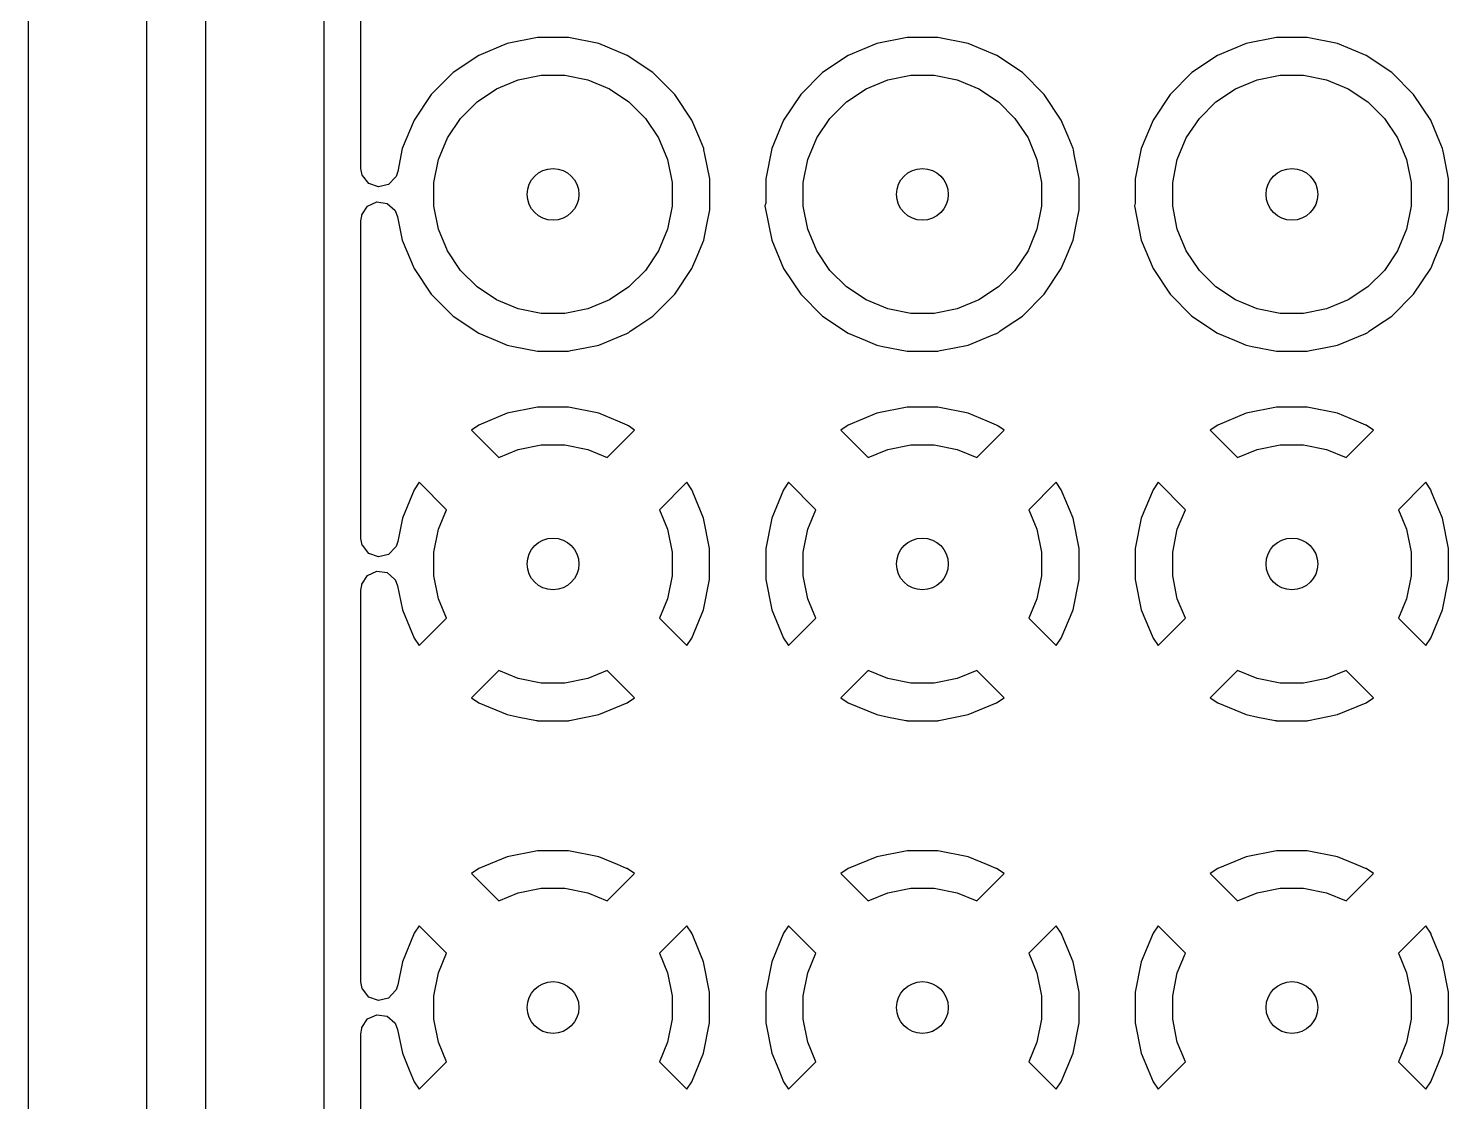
# Model space of a CAD drawing. Header units: inches. Extents: x 0.01 to 5.35, y 0.01 to 3.37.
# Drawn here: x 0.4128 to 0.7912, y 2.0559 to 2.3417 of the extents above; entities that cross this region are included whole.
import ezdxf

# ---------------------------------------------------------------- set-up
doc = ezdxf.new("R2010")
doc.units = ezdxf.units.IN
doc.header["$MEASUREMENT"] = 0
doc.layers.add('BLACK', color=250, linetype='CONTINUOUS')

msp = doc.modelspace()

# ---------------------------------------------------------------- linework, layer by layer
at = {"layer": 'BLACK', "linetype": 'CONTINUOUS'}
for p, q in [((0.41283, 1.75102), (0.41283, 2.61283)), ((0.44433, 2.61283), (0.44433, 1.75755)), ((0.46008, 1.77653), (0.46008, 2.52686)), ((0.49157, 2.52686), (0.49157, 1.78306)), ((0.50144, 2.30439), (0.50144, 2.40851)), ((0.54849, 2.33923), (0.54042, 2.33763)), ((0.55671, 2.33923), (0.54849, 2.33923)), ((0.54849, 2.33923), (0.54849, 2.33923)), ((0.54849, 2.33923), (0.54849, 2.33923)), ((0.56478, 2.33763), (0.55671, 2.33923)), ((0.55671, 2.33923), (0.55671, 2.33923)), ((0.55671, 2.33923), (0.55671, 2.33923)), ((0.64691, 2.33923), (0.63885, 2.33763)), ((0.65514, 2.33923), (0.64691, 2.33923)), ((0.64691, 2.33923), (0.64691, 2.33923)), ((0.64691, 2.33923), (0.64691, 2.33923)), ((0.6632, 2.33763), (0.65514, 2.33923)), ((0.65514, 2.33923), (0.65514, 2.33923)), ((0.65514, 2.33923), (0.65514, 2.33923)), ((0.74534, 2.33923), (0.73727, 2.33763)), ((0.75356, 2.33923), (0.74534, 2.33923)), ((0.74534, 2.33923), (0.74534, 2.33923)), ((0.74534, 2.33923), (0.74534, 2.33923)), ((0.76163, 2.33763), (0.75356, 2.33923)), ((0.75356, 2.33923), (0.75356, 2.33923)), ((0.75356, 2.33923), (0.75356, 2.33923)), ((0.54042, 2.33763), (0.53282, 2.33448)), ((0.54042, 2.33763), (0.54042, 2.33763)), ((0.57237, 2.33448), (0.56478, 2.33763)), ((0.56478, 2.33763), (0.56478, 2.33763)), ((0.56478, 2.33763), (0.56478, 2.33763)), ((0.56478, 2.33763), (0.56478, 2.33763)), ((0.56478, 2.33763), (0.56478, 2.33763)), ((0.63884, 2.33763), (0.63125, 2.33448)), ((0.63885, 2.33763), (0.63884, 2.33763)), ((0.6708, 2.33448), (0.6632, 2.33763)), ((0.6632, 2.33763), (0.6632, 2.33763)), ((0.6632, 2.33763), (0.6632, 2.33763)), ((0.6632, 2.33763), (0.6632, 2.33763)), ((0.6632, 2.33763), (0.6632, 2.33763)), ((0.73727, 2.33763), (0.72967, 2.33448)), ((0.73727, 2.33763), (0.73727, 2.33763)), ((0.76922, 2.33448), (0.76163, 2.33763)), ((0.76163, 2.33763), (0.76163, 2.33763)), ((0.76163, 2.33763), (0.76163, 2.33763)), ((0.76163, 2.33763), (0.76163, 2.33763)), ((0.76163, 2.33763), (0.76163, 2.33763)), ((0.53282, 2.33448), (0.52598, 2.32991)), ((0.53282, 2.33448), (0.53282, 2.33448)), ((0.53282, 2.33448), (0.53282, 2.33448)), ((0.57238, 2.33448), (0.57237, 2.33448)), ((0.57921, 2.32991), (0.57238, 2.33448)), ((0.57238, 2.33448), (0.57238, 2.33448)), ((0.57238, 2.33448), (0.57238, 2.33448)), ((0.57238, 2.33448), (0.57238, 2.33448)), ((0.63125, 2.33448), (0.62441, 2.32991)), ((0.63125, 2.33448), (0.63125, 2.33448)), ((0.63125, 2.33448), (0.63125, 2.33448)), ((0.67764, 2.32991), (0.6708, 2.33448)), ((0.6708, 2.33448), (0.6708, 2.33448)), ((0.6708, 2.33448), (0.6708, 2.33448)), ((0.6708, 2.33448), (0.6708, 2.33448)), ((0.6708, 2.33448), (0.6708, 2.33448)), ((0.72967, 2.33448), (0.72283, 2.32991)), ((0.72967, 2.33448), (0.72967, 2.33448)), ((0.72967, 2.33448), (0.72967, 2.33448)), ((0.76923, 2.33448), (0.76922, 2.33448)), ((0.77606, 2.32991), (0.76923, 2.33448)), ((0.76923, 2.33448), (0.76923, 2.33448)), ((0.76923, 2.33448), (0.76923, 2.33448)), ((0.76923, 2.33448), (0.76923, 2.33448)), ((0.52598, 2.32991), (0.52017, 2.3241)), ((0.52598, 2.32991), (0.52598, 2.32991)), ((0.52598, 2.32991), (0.52598, 2.32991)), ((0.53757, 2.3256), (0.54334, 2.328)), ((0.54334, 2.328), (0.54947, 2.32922)), ((0.54947, 2.32922), (0.55572, 2.32922)), ((0.55572, 2.32922), (0.56186, 2.328)), ((0.56186, 2.328), (0.56763, 2.3256)), ((0.58503, 2.3241), (0.57921, 2.32991)), ((0.57921, 2.32991), (0.57921, 2.32991)), ((0.57921, 2.32991), (0.57921, 2.32991)), ((0.62441, 2.32991), (0.61859, 2.3241)), ((0.62441, 2.32991), (0.62441, 2.32991)), ((0.62441, 2.32991), (0.62441, 2.32991)), ((0.63599, 2.3256), (0.64177, 2.328)), ((0.64177, 2.328), (0.6479, 2.32922)), ((0.6479, 2.32922), (0.65415, 2.32922)), ((0.65415, 2.32922), (0.66028, 2.328)), ((0.66028, 2.328), (0.66606, 2.3256)), ((0.68345, 2.3241), (0.67764, 2.32991)), ((0.67764, 2.32991), (0.67764, 2.32991)), ((0.67764, 2.32991), (0.67764, 2.32991)), ((0.72283, 2.32991), (0.71702, 2.3241)), ((0.72283, 2.32991), (0.72283, 2.32991)), ((0.72283, 2.32991), (0.72283, 2.32991)), ((0.73442, 2.3256), (0.74019, 2.328)), ((0.74019, 2.328), (0.74632, 2.32922)), ((0.74632, 2.32922), (0.75257, 2.32922)), ((0.75257, 2.32922), (0.75871, 2.328)), ((0.75871, 2.328), (0.76448, 2.3256)), ((0.78188, 2.3241), (0.77606, 2.32991)), ((0.77606, 2.32991), (0.77606, 2.32991)), ((0.77606, 2.32991), (0.77606, 2.32991)), ((0.52017, 2.3241), (0.5156, 2.31726)), ((0.52017, 2.3241), (0.52017, 2.3241)), ((0.52017, 2.3241), (0.52017, 2.3241)), ((0.53237, 2.32213), (0.53757, 2.3256)), ((0.56763, 2.3256), (0.57283, 2.32213)), ((0.5896, 2.31726), (0.58503, 2.3241)), ((0.58503, 2.3241), (0.58503, 2.3241)), ((0.58503, 2.3241), (0.58503, 2.3241)), ((0.61859, 2.3241), (0.61402, 2.31726)), ((0.61859, 2.3241), (0.61859, 2.3241)), ((0.61859, 2.3241), (0.61859, 2.3241)), ((0.63079, 2.32213), (0.63599, 2.3256)), ((0.66606, 2.3256), (0.67125, 2.32213)), ((0.68802, 2.31726), (0.68345, 2.3241)), ((0.68345, 2.3241), (0.68345, 2.3241)), ((0.68345, 2.3241), (0.68345, 2.3241)), ((0.71702, 2.3241), (0.71245, 2.31726)), ((0.71702, 2.3241), (0.71702, 2.3241)), ((0.71702, 2.3241), (0.71702, 2.3241)), ((0.72922, 2.32213), (0.73442, 2.3256)), ((0.76448, 2.3256), (0.76968, 2.32213)), ((0.78645, 2.31726), (0.78188, 2.3241)), ((0.78188, 2.3241), (0.78188, 2.3241)), ((0.78188, 2.3241), (0.78188, 2.3241)), ((0.52795, 2.31771), (0.53237, 2.32213)), ((0.57283, 2.32213), (0.57725, 2.31771)), ((0.62637, 2.31771), (0.63079, 2.32213)), ((0.67125, 2.32213), (0.67567, 2.31771)), ((0.7248, 2.31771), (0.72922, 2.32213)), ((0.76968, 2.32213), (0.7741, 2.31771)), ((0.5156, 2.31726), (0.51245, 2.30966)), ((0.5156, 2.31726), (0.5156, 2.31726)), ((0.5156, 2.31726), (0.5156, 2.31726)), ((0.52447, 2.31251), (0.52795, 2.31771)), ((0.57725, 2.31771), (0.58072, 2.31251)), ((0.59142, 2.31286), (0.5896, 2.31726)), ((0.5896, 2.31726), (0.5896, 2.31726)), ((0.61402, 2.31726), (0.61088, 2.30966)), ((0.61402, 2.31726), (0.61402, 2.31726)), ((0.61402, 2.31726), (0.61402, 2.31726)), ((0.6229, 2.31251), (0.62637, 2.31771)), ((0.67567, 2.31771), (0.67915, 2.31251)), ((0.68984, 2.31286), (0.68802, 2.31726)), ((0.68802, 2.31726), (0.68802, 2.31726)), ((0.71245, 2.31726), (0.7093, 2.30966)), ((0.71245, 2.31726), (0.71245, 2.31726)), ((0.71245, 2.31726), (0.71245, 2.31726)), ((0.72132, 2.31251), (0.7248, 2.31771)), ((0.7741, 2.31771), (0.77757, 2.31251)), ((0.78827, 2.31286), (0.78645, 2.31726)), ((0.78645, 2.31726), (0.78645, 2.31726)), ((0.52208, 2.30674), (0.52447, 2.31251)), ((0.58072, 2.31251), (0.58312, 2.30674)), ((0.59275, 2.30966), (0.59142, 2.31286)), ((0.62051, 2.30674), (0.6229, 2.31251)), ((0.67915, 2.31251), (0.68154, 2.30674)), ((0.69117, 2.30966), (0.68984, 2.31286)), ((0.71893, 2.30674), (0.72132, 2.31251)), ((0.77757, 2.31251), (0.77997, 2.30674)), ((0.7896, 2.30966), (0.78827, 2.31286)), ((0.51245, 2.30966), (0.51124, 2.30359)), ((0.51245, 2.30966), (0.51245, 2.30966)), ((0.59282, 2.3093), (0.59275, 2.30966)), ((0.59306, 2.30809), (0.59282, 2.3093)), ((0.59435, 2.30159), (0.59306, 2.30809)), ((0.59306, 2.30809), (0.59306, 2.30809)), ((0.61088, 2.30966), (0.60927, 2.30159)), ((0.61088, 2.30966), (0.61088, 2.30966)), ((0.69124, 2.3093), (0.69117, 2.30966)), ((0.69148, 2.30809), (0.69124, 2.3093)), ((0.69278, 2.30159), (0.69148, 2.30809)), ((0.69148, 2.30809), (0.69148, 2.30809)), ((0.7093, 2.30966), (0.7077, 2.30159)), ((0.7093, 2.30966), (0.7093, 2.30966)), ((0.78967, 2.3093), (0.7896, 2.30966)), ((0.78991, 2.30809), (0.78967, 2.3093)), ((0.7912, 2.30159), (0.78991, 2.30809)), ((0.78991, 2.30809), (0.78991, 2.30809)), ((0.50178, 2.30261), (0.50144, 2.30439)), ((0.52086, 2.30061), (0.52208, 2.30674)), ((0.58312, 2.30674), (0.58433, 2.30061)), ((0.61929, 2.30061), (0.62051, 2.30674)), ((0.68154, 2.30674), (0.68276, 2.30061)), ((0.71771, 2.30061), (0.71893, 2.30674)), ((0.77997, 2.30674), (0.78119, 2.30061)), ((0.5018, 2.30254), (0.50178, 2.30261)), ((0.50349, 2.30037), (0.5018, 2.30254)), ((0.51067, 2.30207), (0.50876, 2.30009)), ((0.51078, 2.30228), (0.51067, 2.30207)), ((0.51124, 2.30359), (0.51078, 2.30228)), ((0.52086, 2.29435), (0.52086, 2.30061)), ((0.58433, 2.30061), (0.58433, 2.29435)), ((0.59435, 2.29441), (0.59435, 2.30159)), ((0.59435, 2.30159), (0.59435, 2.30159)), ((0.60927, 2.30159), (0.60927, 2.29511)), ((0.61929, 2.29435), (0.61929, 2.30061)), ((0.68276, 2.30061), (0.68276, 2.29435)), ((0.69278, 2.29441), (0.69278, 2.30159)), ((0.69278, 2.30159), (0.69278, 2.30159)), ((0.7077, 2.30159), (0.7077, 2.29511)), ((0.71771, 2.29435), (0.71771, 2.30061)), ((0.78119, 2.30061), (0.78119, 2.29435)), ((0.7912, 2.29441), (0.7912, 2.30159)), ((0.7912, 2.30159), (0.7912, 2.30159)), ((0.50608, 2.29946), (0.50349, 2.30037)), ((0.50876, 2.30009), (0.50608, 2.29946)), ((0.5017, 2.29201), (0.50319, 2.29432)), ((0.50319, 2.29432), (0.50569, 2.29547)), ((0.50569, 2.29547), (0.50841, 2.29508)), ((0.50841, 2.29508), (0.51049, 2.29327)), ((0.51049, 2.29327), (0.51049, 2.29327)), ((0.51049, 2.29327), (0.51053, 2.29322)), ((0.51053, 2.29322), (0.51121, 2.29153)), ((0.52208, 2.28822), (0.52086, 2.29435)), ((0.58433, 2.29435), (0.58312, 2.28822)), ((0.59357, 2.28944), (0.59435, 2.29337)), ((0.59435, 2.29337), (0.59435, 2.29441)), ((0.60927, 2.29511), (0.60906, 2.29441)), ((0.60906, 2.29441), (0.61088, 2.2853)), ((0.62051, 2.28822), (0.61929, 2.29435)), ((0.68276, 2.29435), (0.68154, 2.28822)), ((0.692, 2.28944), (0.69278, 2.29337)), ((0.69278, 2.29337), (0.69278, 2.29441)), ((0.7077, 2.29511), (0.70749, 2.29441)), ((0.70749, 2.29441), (0.7093, 2.2853)), ((0.71893, 2.28822), (0.71771, 2.29435)), ((0.78119, 2.29435), (0.77997, 2.28822)), ((0.79042, 2.28944), (0.7912, 2.29337)), ((0.7912, 2.29337), (0.7912, 2.29441)), ((0.50144, 2.2904), (0.50163, 2.29178)), ((0.50144, 2.20587), (0.50144, 2.2904)), ((0.50163, 2.29178), (0.50167, 2.29189)), ((0.50167, 2.29189), (0.5017, 2.29201)), ((0.51121, 2.29153), (0.51245, 2.2853)), ((0.59275, 2.2853), (0.59357, 2.28944)), ((0.69117, 2.2853), (0.692, 2.28944)), ((0.7896, 2.2853), (0.79042, 2.28944)), ((0.52447, 2.28245), (0.52208, 2.28822)), ((0.58312, 2.28822), (0.58072, 2.28245)), ((0.6229, 2.28245), (0.62051, 2.28822)), ((0.68154, 2.28822), (0.67915, 2.28245)), ((0.72132, 2.28245), (0.71893, 2.28822)), ((0.77997, 2.28822), (0.77757, 2.28245)), ((0.51245, 2.2853), (0.51245, 2.2853)), ((0.51245, 2.2853), (0.5156, 2.2777)), ((0.52795, 2.27725), (0.52447, 2.28245)), ((0.58072, 2.28245), (0.57725, 2.27725)), ((0.59071, 2.28039), (0.59275, 2.2853)), ((0.61088, 2.2853), (0.61088, 2.2853)), ((0.61088, 2.2853), (0.61402, 2.2777)), ((0.62637, 2.27725), (0.6229, 2.28245)), ((0.67915, 2.28245), (0.67567, 2.27725)), ((0.68914, 2.28039), (0.69117, 2.2853)), ((0.7093, 2.2853), (0.7093, 2.2853)), ((0.7093, 2.2853), (0.71245, 2.2777)), ((0.7248, 2.27725), (0.72132, 2.28245)), ((0.77757, 2.28245), (0.7741, 2.27725)), ((0.78756, 2.28039), (0.7896, 2.2853)), ((0.5896, 2.2777), (0.58986, 2.27834)), ((0.58986, 2.27834), (0.59071, 2.28039)), ((0.68802, 2.2777), (0.68829, 2.27834)), ((0.68829, 2.27834), (0.68914, 2.28039)), ((0.78645, 2.2777), (0.78671, 2.27834)), ((0.78671, 2.27834), (0.78756, 2.28039)), ((0.5156, 2.2777), (0.5156, 2.2777)), ((0.5156, 2.2777), (0.5156, 2.2777)), ((0.5156, 2.2777), (0.52017, 2.27086)), ((0.53237, 2.27283), (0.52795, 2.27725)), ((0.57725, 2.27725), (0.57283, 2.27283)), ((0.58503, 2.27086), (0.5896, 2.2777)), ((0.61402, 2.2777), (0.61402, 2.2777)), ((0.61402, 2.2777), (0.61402, 2.2777)), ((0.61402, 2.2777), (0.61859, 2.27086)), ((0.63079, 2.27283), (0.62637, 2.27725)), ((0.67567, 2.27725), (0.67125, 2.27283)), ((0.68345, 2.27086), (0.68802, 2.2777)), ((0.71245, 2.2777), (0.71245, 2.2777)), ((0.71245, 2.2777), (0.71245, 2.2777)), ((0.71245, 2.2777), (0.71702, 2.27086)), ((0.72922, 2.27283), (0.7248, 2.27725)), ((0.7741, 2.27725), (0.76968, 2.27283)), ((0.78188, 2.27086), (0.78645, 2.2777)), ((0.52017, 2.27086), (0.52017, 2.27086)), ((0.52017, 2.27086), (0.52017, 2.27086)), ((0.52017, 2.27086), (0.52598, 2.26505)), ((0.53757, 2.26936), (0.53237, 2.27283)), ((0.57283, 2.27283), (0.56763, 2.26936)), ((0.57921, 2.26505), (0.58503, 2.27086)), ((0.61859, 2.27086), (0.61859, 2.27086)), ((0.61859, 2.27086), (0.61859, 2.27086)), ((0.61859, 2.27086), (0.62441, 2.26505)), ((0.63599, 2.26936), (0.63079, 2.27283)), ((0.67125, 2.27283), (0.66606, 2.26936)), ((0.67764, 2.26505), (0.68345, 2.27086)), ((0.71702, 2.27086), (0.71702, 2.27086)), ((0.71702, 2.27086), (0.71702, 2.27086)), ((0.71702, 2.27086), (0.72283, 2.26505)), ((0.73442, 2.26936), (0.72922, 2.27283)), ((0.76968, 2.27283), (0.76448, 2.26936)), ((0.77606, 2.26505), (0.78188, 2.27086)), ((0.54334, 2.26696), (0.53757, 2.26936)), ((0.54947, 2.26574), (0.54334, 2.26696)), ((0.56186, 2.26696), (0.55572, 2.26574)), ((0.56763, 2.26936), (0.56186, 2.26696)), ((0.64177, 2.26696), (0.63599, 2.26936)), ((0.6479, 2.26574), (0.64177, 2.26696)), ((0.66028, 2.26696), (0.65415, 2.26574)), ((0.66606, 2.26936), (0.66028, 2.26696)), ((0.74019, 2.26696), (0.73442, 2.26936)), ((0.74632, 2.26574), (0.74019, 2.26696)), ((0.75871, 2.26696), (0.75257, 2.26574)), ((0.76448, 2.26936), (0.75871, 2.26696)), ((0.52598, 2.26505), (0.52598, 2.26505)), ((0.52598, 2.26505), (0.52598, 2.26505)), ((0.52598, 2.26505), (0.53282, 2.26048)), ((0.55572, 2.26574), (0.54947, 2.26574)), ((0.57516, 2.26234), (0.57921, 2.26505)), ((0.62441, 2.26505), (0.62441, 2.26505)), ((0.62441, 2.26505), (0.62441, 2.26505)), ((0.62441, 2.26505), (0.63125, 2.26048)), ((0.65415, 2.26574), (0.6479, 2.26574)), ((0.67359, 2.26234), (0.67764, 2.26505)), ((0.72283, 2.26505), (0.72283, 2.26505)), ((0.72283, 2.26505), (0.72283, 2.26505)), ((0.72283, 2.26505), (0.72967, 2.26048)), ((0.75257, 2.26574), (0.74632, 2.26574)), ((0.77201, 2.26234), (0.77606, 2.26505)), ((0.53282, 2.26048), (0.53282, 2.26048)), ((0.53282, 2.26048), (0.53731, 2.25862)), ((0.56478, 2.25733), (0.57184, 2.26026)), ((0.57184, 2.26026), (0.57212, 2.26037)), ((0.57212, 2.26037), (0.57223, 2.26041)), ((0.57223, 2.26041), (0.57228, 2.26044)), ((0.57228, 2.26044), (0.57247, 2.26052)), ((0.57247, 2.26052), (0.57283, 2.26067)), ((0.57283, 2.26067), (0.57318, 2.26102)), ((0.57318, 2.26102), (0.57516, 2.26234)), ((0.63125, 2.26048), (0.63125, 2.26048)), ((0.63125, 2.26048), (0.63573, 2.25862)), ((0.6632, 2.25733), (0.67026, 2.26026)), ((0.67026, 2.26026), (0.67054, 2.26037)), ((0.67054, 2.26037), (0.67065, 2.26041)), ((0.67065, 2.26041), (0.67071, 2.26044)), ((0.67071, 2.26044), (0.67089, 2.26052)), ((0.67089, 2.26052), (0.67126, 2.26067)), ((0.67126, 2.26067), (0.67161, 2.26102)), ((0.67161, 2.26102), (0.67359, 2.26234)), ((0.72967, 2.26048), (0.72967, 2.26048)), ((0.72967, 2.26048), (0.73416, 2.25862)), ((0.76163, 2.25733), (0.76869, 2.26026)), ((0.76869, 2.26026), (0.76897, 2.26037)), ((0.76897, 2.26037), (0.76908, 2.26041)), ((0.76908, 2.26041), (0.76913, 2.26044)), ((0.76913, 2.26044), (0.76932, 2.26052)), ((0.76932, 2.26052), (0.76968, 2.26067)), ((0.76968, 2.26067), (0.77003, 2.26102)), ((0.77003, 2.26102), (0.77201, 2.26234)), ((0.53731, 2.25862), (0.54042, 2.25733)), ((0.54042, 2.25733), (0.54203, 2.25701)), ((0.54203, 2.25701), (0.54849, 2.25573)), ((0.54849, 2.25573), (0.55671, 2.25573)), ((0.55671, 2.25573), (0.55735, 2.25586)), ((0.55671, 2.25573), (0.55671, 2.25573)), ((0.55735, 2.25586), (0.56118, 2.25662)), ((0.56118, 2.25662), (0.56478, 2.25733)), ((0.63573, 2.25862), (0.63885, 2.25733)), ((0.63885, 2.25733), (0.64045, 2.25701)), ((0.64045, 2.25701), (0.64691, 2.25573)), ((0.64691, 2.25573), (0.65514, 2.25573)), ((0.65514, 2.25573), (0.65577, 2.25586)), ((0.65514, 2.25573), (0.65514, 2.25573)), ((0.65577, 2.25586), (0.6596, 2.25662)), ((0.6596, 2.25662), (0.6632, 2.25733)), ((0.73416, 2.25862), (0.73727, 2.25733)), ((0.73727, 2.25733), (0.73888, 2.25701)), ((0.73888, 2.25701), (0.74534, 2.25573)), ((0.74534, 2.25573), (0.75356, 2.25573)), ((0.75356, 2.25573), (0.7542, 2.25586)), ((0.75356, 2.25573), (0.75356, 2.25573)), ((0.7542, 2.25586), (0.75803, 2.25662)), ((0.75803, 2.25662), (0.76163, 2.25733)), ((0.54849, 2.24079), (0.54043, 2.23918)), ((0.55671, 2.24079), (0.54849, 2.24079)), ((0.54849, 2.24079), (0.54849, 2.24079)), ((0.56477, 2.23918), (0.55671, 2.24079)), ((0.55671, 2.24079), (0.55671, 2.24079)), ((0.64691, 2.24079), (0.63885, 2.23918)), ((0.65513, 2.24079), (0.64691, 2.24079)), ((0.64691, 2.24079), (0.64691, 2.24079)), ((0.6632, 2.23918), (0.65513, 2.24079)), ((0.65513, 2.24079), (0.65513, 2.24079)), ((0.74534, 2.24079), (0.73728, 2.23918)), ((0.75356, 2.24079), (0.74534, 2.24079)), ((0.74534, 2.24079), (0.74534, 2.24079)), ((0.76162, 2.23918), (0.75356, 2.24079)), ((0.75356, 2.24079), (0.75356, 2.24079)), ((0.54043, 2.23918), (0.53283, 2.23604)), ((0.54043, 2.23918), (0.54043, 2.23918)), ((0.56984, 2.23708), (0.56477, 2.23918)), ((0.56477, 2.23918), (0.56477, 2.23918)), ((0.56477, 2.23918), (0.56477, 2.23918)), ((0.56477, 2.23918), (0.56477, 2.23918)), ((0.57233, 2.23605), (0.56984, 2.23708)), ((0.63885, 2.23918), (0.63126, 2.23604)), ((0.63885, 2.23918), (0.63885, 2.23918)), ((0.66827, 2.23708), (0.6632, 2.23918)), ((0.6632, 2.23918), (0.6632, 2.23918)), ((0.6632, 2.23918), (0.6632, 2.23918)), ((0.6632, 2.23918), (0.6632, 2.23918)), ((0.67075, 2.23605), (0.66827, 2.23708)), ((0.73728, 2.23918), (0.72968, 2.23604)), ((0.73728, 2.23918), (0.73728, 2.23918)), ((0.76669, 2.23708), (0.76162, 2.23918)), ((0.76162, 2.23918), (0.76162, 2.23918)), ((0.76162, 2.23918), (0.76162, 2.23918)), ((0.76162, 2.23918), (0.76162, 2.23918)), ((0.76918, 2.23605), (0.76669, 2.23708)), ((0.53283, 2.23604), (0.53086, 2.23472)), ((0.53086, 2.23472), (0.53086, 2.23472)), ((0.53086, 2.23472), (0.53086, 2.23472)), ((0.53086, 2.23472), (0.53815, 2.22742)), ((0.53283, 2.23604), (0.53283, 2.23604)), ((0.56705, 2.22742), (0.57434, 2.23472)), ((0.57237, 2.23604), (0.57233, 2.23605)), ((0.5727, 2.23582), (0.57237, 2.23604)), ((0.57434, 2.23472), (0.5727, 2.23582)), ((0.57434, 2.23472), (0.57434, 2.23472)), ((0.57434, 2.23472), (0.57434, 2.23472)), ((0.63126, 2.23604), (0.62928, 2.23472)), ((0.62928, 2.23472), (0.62928, 2.23472)), ((0.62928, 2.23472), (0.62928, 2.23472)), ((0.62928, 2.23472), (0.63658, 2.22742)), ((0.63126, 2.23604), (0.63126, 2.23604)), ((0.66547, 2.22742), (0.67277, 2.23472)), ((0.67079, 2.23604), (0.67075, 2.23605)), ((0.67112, 2.23582), (0.67079, 2.23604)), ((0.67277, 2.23472), (0.67112, 2.23582)), ((0.67277, 2.23472), (0.67277, 2.23472)), ((0.67277, 2.23472), (0.67277, 2.23472)), ((0.72968, 2.23604), (0.72771, 2.23472)), ((0.72771, 2.23472), (0.72771, 2.23472)), ((0.72771, 2.23472), (0.735, 2.22742)), ((0.72968, 2.23604), (0.72968, 2.23604)), ((0.7639, 2.22742), (0.77119, 2.23472)), ((0.76922, 2.23604), (0.76918, 2.23605)), ((0.77119, 2.23472), (0.76922, 2.23604)), ((0.77119, 2.23472), (0.77119, 2.23472)), ((0.53815, 2.22742), (0.54334, 2.22957)), ((0.54334, 2.22957), (0.54947, 2.23079)), ((0.54947, 2.23079), (0.55572, 2.23079)), ((0.55572, 2.23079), (0.56186, 2.22957)), ((0.56186, 2.22957), (0.56705, 2.22742)), ((0.63658, 2.22742), (0.64177, 2.22957)), ((0.64177, 2.22957), (0.6479, 2.23079)), ((0.6479, 2.23079), (0.65415, 2.23079)), ((0.65415, 2.23079), (0.66028, 2.22957)), ((0.66028, 2.22957), (0.66547, 2.22742)), ((0.735, 2.22742), (0.74019, 2.22957)), ((0.74019, 2.22957), (0.74632, 2.23079)), ((0.74632, 2.23079), (0.75257, 2.23079)), ((0.75257, 2.23079), (0.75871, 2.22957)), ((0.75871, 2.22957), (0.7639, 2.22742)), ((0.51562, 2.21882), (0.51247, 2.21123)), ((0.51694, 2.2208), (0.51562, 2.21882)), ((0.51562, 2.21882), (0.51562, 2.21882)), ((0.52423, 2.2135), (0.51694, 2.2208)), ((0.51694, 2.2208), (0.51694, 2.2208)), ((0.58826, 2.2208), (0.58097, 2.2135)), ((0.58958, 2.21882), (0.58826, 2.2208)), ((0.58826, 2.2208), (0.58826, 2.2208)), ((0.58984, 2.2182), (0.58958, 2.21882)), ((0.58958, 2.21882), (0.58958, 2.21882)), ((0.59273, 2.21123), (0.58984, 2.2182)), ((0.61404, 2.21882), (0.61089, 2.21123)), ((0.61536, 2.2208), (0.61404, 2.21882)), ((0.61404, 2.21882), (0.61404, 2.21882)), ((0.62266, 2.2135), (0.61536, 2.2208)), ((0.61536, 2.2208), (0.61536, 2.2208)), ((0.68669, 2.2208), (0.67939, 2.2135)), ((0.68801, 2.21882), (0.68669, 2.2208)), ((0.68827, 2.2182), (0.68801, 2.21882)), ((0.68801, 2.21882), (0.68801, 2.21882)), ((0.69115, 2.21123), (0.68827, 2.2182)), ((0.71247, 2.21882), (0.70932, 2.21123)), ((0.71379, 2.2208), (0.71247, 2.21882)), ((0.71247, 2.21882), (0.71247, 2.21882)), ((0.72108, 2.2135), (0.71379, 2.2208)), ((0.71379, 2.2208), (0.71379, 2.2208)), ((0.78511, 2.2208), (0.77782, 2.2135)), ((0.78643, 2.21882), (0.78511, 2.2208)), ((0.78511, 2.2208), (0.78511, 2.2208)), ((0.78669, 2.2182), (0.78643, 2.21882)), ((0.78643, 2.21882), (0.78643, 2.21882)), ((0.78958, 2.21123), (0.78669, 2.2182)), ((0.52208, 2.20831), (0.52423, 2.2135)), ((0.58097, 2.2135), (0.58312, 2.20831)), ((0.62051, 2.20831), (0.62266, 2.2135)), ((0.67939, 2.2135), (0.68154, 2.20831)), ((0.71893, 2.20831), (0.72108, 2.2135)), ((0.77782, 2.2135), (0.77997, 2.20831)), ((0.51247, 2.21123), (0.51124, 2.20506)), ((0.51247, 2.21123), (0.51247, 2.21123)), ((0.59433, 2.20317), (0.59273, 2.21123)), ((0.59273, 2.21123), (0.59273, 2.21123)), ((0.61089, 2.21123), (0.60929, 2.20317)), ((0.61089, 2.21123), (0.61089, 2.21123)), ((0.69276, 2.20317), (0.69115, 2.21123)), ((0.69115, 2.21123), (0.69115, 2.21123)), ((0.70932, 2.21123), (0.70772, 2.20317)), ((0.70932, 2.21123), (0.70932, 2.21123)), ((0.79118, 2.20317), (0.78958, 2.21123)), ((0.78958, 2.21123), (0.78958, 2.21123)), ((0.52086, 2.20218), (0.52208, 2.20831)), ((0.58312, 2.20831), (0.58433, 2.20218)), ((0.61929, 2.20218), (0.62051, 2.20831)), ((0.68154, 2.20831), (0.68276, 2.20218)), ((0.71771, 2.20218), (0.71893, 2.20831)), ((0.77997, 2.20831), (0.78119, 2.20218)), ((0.50178, 2.20408), (0.50144, 2.20587)), ((0.5018, 2.20402), (0.50178, 2.20408)), ((0.50349, 2.20184), (0.5018, 2.20402)), ((0.51067, 2.20354), (0.50876, 2.20156)), ((0.51078, 2.20375), (0.51067, 2.20354)), ((0.51124, 2.20506), (0.51078, 2.20375)), ((0.52086, 2.19593), (0.52086, 2.20218)), ((0.58433, 2.20218), (0.58433, 2.19593)), ((0.59433, 2.19494), (0.59433, 2.20317)), ((0.59433, 2.20317), (0.59433, 2.20317)), ((0.60929, 2.20317), (0.60929, 2.20317)), ((0.60929, 2.20317), (0.60929, 2.19494)), ((0.61929, 2.19593), (0.61929, 2.20218)), ((0.68276, 2.20218), (0.68276, 2.19593)), ((0.69276, 2.19494), (0.69276, 2.20317)), ((0.69276, 2.20317), (0.69276, 2.20317)), ((0.70772, 2.20317), (0.70772, 2.20317)), ((0.70772, 2.20317), (0.70772, 2.19494)), ((0.71771, 2.19593), (0.71771, 2.20218)), ((0.78119, 2.20218), (0.78119, 2.19593)), ((0.79118, 2.19494), (0.79118, 2.20317)), ((0.79118, 2.20317), (0.79118, 2.20317)), ((0.50608, 2.20093), (0.50349, 2.20184)), ((0.50876, 2.20156), (0.50608, 2.20093)), ((0.5017, 2.19369), (0.50319, 2.196)), ((0.50319, 2.196), (0.50569, 2.19714)), ((0.50569, 2.19714), (0.50841, 2.19675)), ((0.50841, 2.19675), (0.51049, 2.19495)), ((0.51049, 2.19495), (0.51053, 2.19489)), ((0.51053, 2.19489), (0.51121, 2.1932)), ((0.52208, 2.1898), (0.52086, 2.19593)), ((0.58433, 2.19593), (0.58312, 2.1898)), ((0.59273, 2.18688), (0.59433, 2.19494)), ((0.59433, 2.19494), (0.59433, 2.19494)), ((0.59433, 2.19494), (0.59433, 2.19494)), ((0.60929, 2.19494), (0.60929, 2.19494)), ((0.60929, 2.19494), (0.60929, 2.19494)), ((0.60929, 2.19494), (0.61089, 2.18688)), ((0.62051, 2.1898), (0.61929, 2.19593)), ((0.68276, 2.19593), (0.68154, 2.1898)), ((0.69115, 2.18688), (0.69276, 2.19494)), ((0.69276, 2.19494), (0.69276, 2.19494)), ((0.69276, 2.19494), (0.69276, 2.19494)), ((0.70772, 2.19494), (0.70772, 2.19494)), ((0.70772, 2.19494), (0.70772, 2.19494)), ((0.70772, 2.19494), (0.70932, 2.18688)), ((0.71893, 2.1898), (0.71771, 2.19593)), ((0.78119, 2.19593), (0.77997, 2.1898)), ((0.78958, 2.18688), (0.79118, 2.19494)), ((0.79118, 2.19494), (0.79118, 2.19494)), ((0.79118, 2.19494), (0.79118, 2.19494)), ((0.50144, 2.19208), (0.50163, 2.19345)), ((0.50144, 2.08776), (0.50144, 2.19208)), ((0.50163, 2.19345), (0.50169, 2.19364)), ((0.50169, 2.19364), (0.5017, 2.19369)), ((0.51121, 2.1932), (0.51247, 2.18688)), ((0.52423, 2.18461), (0.52208, 2.1898)), ((0.58312, 2.1898), (0.58097, 2.18461)), ((0.62266, 2.18461), (0.62051, 2.1898)), ((0.68154, 2.1898), (0.67939, 2.18461)), ((0.72108, 2.18461), (0.71893, 2.1898)), ((0.77997, 2.1898), (0.77782, 2.18461)), ((0.51247, 2.18688), (0.51247, 2.18688)), ((0.51247, 2.18688), (0.51247, 2.18688)), ((0.51247, 2.18688), (0.51247, 2.18688)), ((0.51247, 2.18688), (0.51562, 2.17929)), ((0.51694, 2.17731), (0.52423, 2.18461)), ((0.58097, 2.18461), (0.58826, 2.17731)), ((0.58958, 2.17929), (0.59273, 2.18688)), ((0.59273, 2.18688), (0.59273, 2.18688)), ((0.61089, 2.18688), (0.61089, 2.18688)), ((0.61089, 2.18688), (0.61089, 2.18688)), ((0.61089, 2.18688), (0.61404, 2.17929)), ((0.61536, 2.17731), (0.62266, 2.18461)), ((0.67939, 2.18461), (0.68669, 2.17731)), ((0.68801, 2.17929), (0.69115, 2.18688)), ((0.69115, 2.18688), (0.69115, 2.18688)), ((0.70932, 2.18688), (0.70932, 2.18688)), ((0.70932, 2.18688), (0.70932, 2.18688)), ((0.70932, 2.18688), (0.71247, 2.17929)), ((0.71379, 2.17731), (0.72108, 2.18461)), ((0.77782, 2.18461), (0.78511, 2.17731)), ((0.78643, 2.17929), (0.78958, 2.18688)), ((0.78958, 2.18688), (0.78958, 2.18688)), ((0.51562, 2.17929), (0.51694, 2.17731)), ((0.51694, 2.17731), (0.51694, 2.17731)), ((0.58826, 2.17731), (0.58958, 2.17929)), ((0.58826, 2.17731), (0.58826, 2.17731)), ((0.58826, 2.17731), (0.58826, 2.17731)), ((0.61404, 2.17929), (0.61536, 2.17731)), ((0.61536, 2.17731), (0.61536, 2.17731)), ((0.68669, 2.17731), (0.68801, 2.17929)), ((0.68669, 2.17731), (0.68669, 2.17731)), ((0.68669, 2.17731), (0.68669, 2.17731)), ((0.71247, 2.17929), (0.71379, 2.17731)), ((0.71379, 2.17731), (0.71379, 2.17731)), ((0.78511, 2.17731), (0.78643, 2.17929)), ((0.78511, 2.17731), (0.78511, 2.17731)), ((0.78511, 2.17731), (0.78511, 2.17731)), ((0.53815, 2.17069), (0.53086, 2.16339)), ((0.54334, 2.16854), (0.53815, 2.17069)), ((0.54947, 2.16732), (0.54334, 2.16854)), ((0.56186, 2.16854), (0.55572, 2.16732)), ((0.56705, 2.17069), (0.56186, 2.16854)), ((0.57434, 2.16339), (0.56705, 2.17069)), ((0.63658, 2.17069), (0.62928, 2.16339)), ((0.64177, 2.16854), (0.63658, 2.17069)), ((0.6479, 2.16732), (0.64177, 2.16854)), ((0.66028, 2.16854), (0.65415, 2.16732)), ((0.66547, 2.17069), (0.66028, 2.16854)), ((0.67277, 2.16339), (0.66547, 2.17069)), ((0.735, 2.17069), (0.72771, 2.16339)), ((0.74019, 2.16854), (0.735, 2.17069)), ((0.74632, 2.16732), (0.74019, 2.16854)), ((0.75871, 2.16854), (0.75257, 2.16732)), ((0.7639, 2.17069), (0.75871, 2.16854)), ((0.77119, 2.16339), (0.7639, 2.17069)), ((0.55572, 2.16732), (0.54947, 2.16732)), ((0.65415, 2.16732), (0.6479, 2.16732)), ((0.75257, 2.16732), (0.74632, 2.16732)), ((0.53086, 2.16339), (0.53086, 2.16339)), ((0.53086, 2.16339), (0.53086, 2.16339)), ((0.53086, 2.16339), (0.53283, 2.16207)), ((0.53283, 2.16207), (0.54043, 2.15893)), ((0.56477, 2.15893), (0.57237, 2.16207)), ((0.57237, 2.16207), (0.57434, 2.16339)), ((0.57434, 2.16339), (0.57434, 2.16339)), ((0.57434, 2.16339), (0.57434, 2.16339)), ((0.62928, 2.16339), (0.62928, 2.16339)), ((0.62928, 2.16339), (0.62928, 2.16339)), ((0.62928, 2.16339), (0.63126, 2.16207)), ((0.63126, 2.16207), (0.63885, 2.15893)), ((0.6632, 2.15893), (0.67079, 2.16207)), ((0.67079, 2.16207), (0.67277, 2.16339)), ((0.67277, 2.16339), (0.67277, 2.16339)), ((0.67277, 2.16339), (0.67277, 2.16339)), ((0.72771, 2.16339), (0.72771, 2.16339)), ((0.72771, 2.16339), (0.72771, 2.16339)), ((0.72771, 2.16339), (0.72968, 2.16207)), ((0.72968, 2.16207), (0.73728, 2.15893)), ((0.76162, 2.15893), (0.76922, 2.16207)), ((0.76922, 2.16207), (0.77119, 2.16339)), ((0.77119, 2.16339), (0.77119, 2.16339)), ((0.77119, 2.16339), (0.77119, 2.16339)), ((0.54043, 2.15893), (0.54043, 2.15893)), ((0.54043, 2.15893), (0.54043, 2.15893)), ((0.54043, 2.15893), (0.54043, 2.15893)), ((0.54043, 2.15893), (0.54357, 2.1583)), ((0.54357, 2.1583), (0.54819, 2.15738)), ((0.54819, 2.15738), (0.54837, 2.15735)), ((0.54837, 2.15735), (0.54846, 2.15733)), ((0.54846, 2.15733), (0.54849, 2.15732)), ((0.54849, 2.15732), (0.55671, 2.15732)), ((0.55671, 2.15732), (0.5569, 2.15735)), ((0.55671, 2.15732), (0.55671, 2.15732)), ((0.5569, 2.15735), (0.55701, 2.15738)), ((0.55701, 2.15738), (0.56477, 2.15893)), ((0.56477, 2.15893), (0.56477, 2.15893)), ((0.63885, 2.15893), (0.63885, 2.15893)), ((0.63885, 2.15893), (0.63885, 2.15893)), ((0.63885, 2.15893), (0.63885, 2.15893)), ((0.63885, 2.15893), (0.642, 2.1583)), ((0.642, 2.1583), (0.64662, 2.15738)), ((0.64662, 2.15738), (0.6468, 2.15735)), ((0.6468, 2.15735), (0.64688, 2.15733)), ((0.64688, 2.15733), (0.64691, 2.15732)), ((0.64691, 2.15732), (0.65513, 2.15732)), ((0.65513, 2.15732), (0.65533, 2.15735)), ((0.65513, 2.15732), (0.65513, 2.15732)), ((0.65533, 2.15735), (0.65543, 2.15738)), ((0.65543, 2.15738), (0.6632, 2.15893)), ((0.6632, 2.15893), (0.6632, 2.15893)), ((0.73728, 2.15893), (0.73728, 2.15893)), ((0.73728, 2.15893), (0.73728, 2.15893)), ((0.73728, 2.15893), (0.73728, 2.15893)), ((0.73728, 2.15893), (0.74042, 2.1583)), ((0.74042, 2.1583), (0.74504, 2.15738)), ((0.74504, 2.15738), (0.74522, 2.15735)), ((0.74522, 2.15735), (0.74531, 2.15733)), ((0.74531, 2.15733), (0.74534, 2.15732)), ((0.74534, 2.15732), (0.75356, 2.15732)), ((0.75356, 2.15732), (0.75375, 2.15735)), ((0.75356, 2.15732), (0.75356, 2.15732)), ((0.75375, 2.15735), (0.75386, 2.15738)), ((0.75386, 2.15738), (0.76162, 2.15893)), ((0.76162, 2.15893), (0.76162, 2.15893)), ((0.54849, 2.12268), (0.54043, 2.12107)), ((0.55671, 2.12268), (0.54849, 2.12268)), ((0.54849, 2.12268), (0.54849, 2.12268)), ((0.56477, 2.12107), (0.55671, 2.12268)), ((0.55671, 2.12268), (0.55671, 2.12268)), ((0.64691, 2.12268), (0.63885, 2.12107)), ((0.65513, 2.12268), (0.64691, 2.12268)), ((0.64691, 2.12268), (0.64691, 2.12268)), ((0.6632, 2.12107), (0.65513, 2.12268)), ((0.65513, 2.12268), (0.65513, 2.12268)), ((0.74534, 2.12268), (0.73728, 2.12107)), ((0.75356, 2.12268), (0.74534, 2.12268)), ((0.74534, 2.12268), (0.74534, 2.12268)), ((0.76162, 2.12107), (0.75356, 2.12268)), ((0.75356, 2.12268), (0.75356, 2.12268)), ((0.54043, 2.12107), (0.53283, 2.11793)), ((0.54043, 2.12107), (0.54043, 2.12107)), ((0.56975, 2.11901), (0.56477, 2.12107)), ((0.56477, 2.12107), (0.56477, 2.12107)), ((0.56477, 2.12107), (0.56477, 2.12107)), ((0.56477, 2.12107), (0.56477, 2.12107)), ((0.57221, 2.11799), (0.56975, 2.11901)), ((0.63885, 2.12107), (0.63126, 2.11793)), ((0.63885, 2.12107), (0.63885, 2.12107)), ((0.66818, 2.11901), (0.6632, 2.12107)), ((0.6632, 2.12107), (0.6632, 2.12107)), ((0.6632, 2.12107), (0.6632, 2.12107)), ((0.6632, 2.12107), (0.6632, 2.12107)), ((0.67063, 2.11799), (0.66818, 2.11901)), ((0.73728, 2.12107), (0.72968, 2.11793)), ((0.73728, 2.12107), (0.73728, 2.12107)), ((0.7666, 2.11901), (0.76162, 2.12107)), ((0.76162, 2.12107), (0.76162, 2.12107)), ((0.76162, 2.12107), (0.76162, 2.12107)), ((0.76162, 2.12107), (0.76162, 2.12107)), ((0.76906, 2.11799), (0.7666, 2.11901)), ((0.53283, 2.11793), (0.53086, 2.11661)), ((0.53086, 2.11661), (0.53086, 2.11661)), ((0.53086, 2.11661), (0.53815, 2.10931)), ((0.53283, 2.11793), (0.53283, 2.11793)), ((0.56705, 2.10931), (0.57434, 2.11661)), ((0.57237, 2.11793), (0.57221, 2.11799)), ((0.57434, 2.11661), (0.57237, 2.11793)), ((0.57434, 2.11661), (0.57434, 2.11661)), ((0.63126, 2.11793), (0.62928, 2.11661)), ((0.62928, 2.11661), (0.62928, 2.11661)), ((0.62928, 2.11661), (0.62928, 2.11661)), ((0.62928, 2.11661), (0.63658, 2.10931)), ((0.63126, 2.11793), (0.63126, 2.11793)), ((0.66547, 2.10931), (0.67277, 2.11661)), ((0.67079, 2.11793), (0.67063, 2.11799)), ((0.67277, 2.11661), (0.67079, 2.11793)), ((0.67277, 2.11661), (0.67277, 2.11661)), ((0.72968, 2.11793), (0.72771, 2.11661)), ((0.72771, 2.11661), (0.72771, 2.11661)), ((0.72771, 2.11661), (0.735, 2.10931)), ((0.72968, 2.11793), (0.72968, 2.11793)), ((0.7639, 2.10931), (0.77119, 2.11661)), ((0.76922, 2.11793), (0.76906, 2.11799)), ((0.77119, 2.11661), (0.76922, 2.11793)), ((0.77119, 2.11661), (0.77119, 2.11661)), ((0.53815, 2.10931), (0.54334, 2.11146)), ((0.54334, 2.11146), (0.54947, 2.11268)), ((0.54947, 2.11268), (0.55572, 2.11268)), ((0.55572, 2.11268), (0.56186, 2.11146)), ((0.56186, 2.11146), (0.56705, 2.10931)), ((0.63658, 2.10931), (0.64177, 2.11146)), ((0.64177, 2.11146), (0.6479, 2.11268)), ((0.6479, 2.11268), (0.65415, 2.11268)), ((0.65415, 2.11268), (0.66028, 2.11146)), ((0.66028, 2.11146), (0.66547, 2.10931)), ((0.735, 2.10931), (0.74019, 2.11146)), ((0.74019, 2.11146), (0.74632, 2.11268)), ((0.74632, 2.11268), (0.75257, 2.11268)), ((0.75257, 2.11268), (0.75871, 2.11146)), ((0.75871, 2.11146), (0.7639, 2.10931)), ((0.51562, 2.10071), (0.51247, 2.09312)), ((0.51694, 2.10269), (0.51562, 2.10071)), ((0.51562, 2.10071), (0.51562, 2.10071)), ((0.52423, 2.09539), (0.51694, 2.10269)), ((0.51694, 2.10269), (0.51694, 2.10269)), ((0.58826, 2.10269), (0.58097, 2.09539)), ((0.58958, 2.10071), (0.58826, 2.10269)), ((0.58826, 2.10269), (0.58826, 2.10269)), ((0.58984, 2.10008), (0.58958, 2.10071)), ((0.58958, 2.10071), (0.58958, 2.10071)), ((0.59273, 2.09312), (0.58984, 2.10008)), ((0.61404, 2.10071), (0.61089, 2.09312)), ((0.61536, 2.10269), (0.61404, 2.10071)), ((0.61404, 2.10071), (0.61404, 2.10071)), ((0.62266, 2.09539), (0.61536, 2.10269)), ((0.61536, 2.10269), (0.61536, 2.10269)), ((0.68669, 2.10269), (0.67939, 2.09539)), ((0.68801, 2.10071), (0.68669, 2.10269)), ((0.68827, 2.10008), (0.68801, 2.10071)), ((0.68801, 2.10071), (0.68801, 2.10071)), ((0.69115, 2.09312), (0.68827, 2.10008)), ((0.71247, 2.10071), (0.70932, 2.09312)), ((0.71379, 2.10269), (0.71247, 2.10071)), ((0.71247, 2.10071), (0.71247, 2.10071)), ((0.72108, 2.09539), (0.71379, 2.10269)), ((0.71379, 2.10269), (0.71379, 2.10269)), ((0.78511, 2.10269), (0.77782, 2.09539)), ((0.78643, 2.10071), (0.78511, 2.10269)), ((0.78669, 2.10008), (0.78643, 2.10071)), ((0.78643, 2.10071), (0.78643, 2.10071)), ((0.78958, 2.09312), (0.78669, 2.10008)), ((0.51247, 2.09312), (0.51124, 2.08695)), ((0.51247, 2.09312), (0.51247, 2.09312)), ((0.52208, 2.0902), (0.52423, 2.09539)), ((0.58097, 2.09539), (0.58312, 2.0902)), ((0.59433, 2.08506), (0.59273, 2.09312)), ((0.59273, 2.09312), (0.59273, 2.09312)), ((0.61089, 2.09312), (0.60929, 2.08506)), ((0.61089, 2.09312), (0.61089, 2.09312)), ((0.62051, 2.0902), (0.62266, 2.09539)), ((0.67939, 2.09539), (0.68154, 2.0902)), ((0.69276, 2.08506), (0.69115, 2.09312)), ((0.69115, 2.09312), (0.69115, 2.09312)), ((0.70932, 2.09312), (0.70772, 2.08506)), ((0.70932, 2.09312), (0.70932, 2.09312)), ((0.71893, 2.0902), (0.72108, 2.09539)), ((0.77782, 2.09539), (0.77997, 2.0902)), ((0.79118, 2.08506), (0.78958, 2.09312)), ((0.78958, 2.09312), (0.78958, 2.09312)), ((0.52086, 2.08407), (0.52208, 2.0902)), ((0.58312, 2.0902), (0.58433, 2.08407)), ((0.61929, 2.08407), (0.62051, 2.0902)), ((0.68154, 2.0902), (0.68276, 2.08407)), ((0.71771, 2.08407), (0.71893, 2.0902)), ((0.77997, 2.0902), (0.78119, 2.08407)), ((0.50178, 2.08597), (0.50144, 2.08776)), ((0.5018, 2.08591), (0.50178, 2.08597)), ((0.50349, 2.08373), (0.5018, 2.08591)), ((0.51067, 2.08543), (0.50876, 2.08345)), ((0.51078, 2.08564), (0.51067, 2.08543)), ((0.51124, 2.08695), (0.51078, 2.08564)), ((0.59433, 2.07683), (0.59433, 2.08506)), ((0.59433, 2.08506), (0.59433, 2.08506)), ((0.60929, 2.08506), (0.60929, 2.08506)), ((0.60929, 2.08506), (0.60929, 2.07683)), ((0.69276, 2.07683), (0.69276, 2.08506)), ((0.69276, 2.08506), (0.69276, 2.08506)), ((0.70772, 2.08506), (0.70772, 2.08506)), ((0.70772, 2.08506), (0.70772, 2.07683)), ((0.79118, 2.07683), (0.79118, 2.08506)), ((0.79118, 2.08506), (0.79118, 2.08506)), ((0.50608, 2.08282), (0.50349, 2.08373)), ((0.50876, 2.08345), (0.50608, 2.08282)), ((0.52086, 2.07782), (0.52086, 2.08407)), ((0.58433, 2.08407), (0.58433, 2.07782)), ((0.61929, 2.07782), (0.61929, 2.08407)), ((0.68276, 2.08407), (0.68276, 2.07782)), ((0.71771, 2.07782), (0.71771, 2.08407)), ((0.78119, 2.08407), (0.78119, 2.07782)), ((0.5017, 2.07558), (0.50319, 2.07789)), ((0.50319, 2.07789), (0.50569, 2.07903)), ((0.50569, 2.07903), (0.50841, 2.07864)), ((0.50841, 2.07864), (0.51049, 2.07684)), ((0.52208, 2.07169), (0.52086, 2.07782)), ((0.58433, 2.07782), (0.58312, 2.07169)), ((0.62051, 2.07169), (0.61929, 2.07782)), ((0.68276, 2.07782), (0.68154, 2.07169)), ((0.71893, 2.07169), (0.71771, 2.07782)), ((0.78119, 2.07782), (0.77997, 2.07169)), ((0.50144, 2.07397), (0.50163, 2.07534)), ((0.50144, 1.91603), (0.50144, 2.07397)), ((0.50163, 2.07534), (0.50169, 2.07553)), ((0.50169, 2.07553), (0.5017, 2.07558)), ((0.51049, 2.07684), (0.51053, 2.07678)), ((0.51053, 2.07678), (0.51121, 2.07509)), ((0.51121, 2.07509), (0.51247, 2.06877)), ((0.59273, 2.06877), (0.59433, 2.07683)), ((0.59433, 2.07683), (0.59433, 2.07683)), ((0.59433, 2.07683), (0.59433, 2.07683)), ((0.60929, 2.07683), (0.60929, 2.07683)), ((0.60929, 2.07683), (0.60929, 2.07683)), ((0.60929, 2.07683), (0.61089, 2.06877)), ((0.69115, 2.06877), (0.69276, 2.07683)), ((0.69276, 2.07683), (0.69276, 2.07683)), ((0.69276, 2.07683), (0.69276, 2.07683)), ((0.70772, 2.07683), (0.70772, 2.07683)), ((0.70772, 2.07683), (0.70772, 2.07683)), ((0.70772, 2.07683), (0.70932, 2.06877)), ((0.78958, 2.06877), (0.79118, 2.07683)), ((0.79118, 2.07683), (0.79118, 2.07683)), ((0.79118, 2.07683), (0.79118, 2.07683)), ((0.52423, 2.0665), (0.52208, 2.07169)), ((0.58312, 2.07169), (0.58097, 2.0665)), ((0.62266, 2.0665), (0.62051, 2.07169)), ((0.68154, 2.07169), (0.67939, 2.0665)), ((0.72108, 2.0665), (0.71893, 2.07169)), ((0.77997, 2.07169), (0.77782, 2.0665)), ((0.51247, 2.06877), (0.51247, 2.06877)), ((0.51247, 2.06877), (0.51247, 2.06877)), ((0.51247, 2.06877), (0.51247, 2.06877)), ((0.51247, 2.06877), (0.51431, 2.06433)), ((0.51694, 2.0592), (0.52423, 2.0665)), ((0.58097, 2.0665), (0.58826, 2.0592)), ((0.58958, 2.06118), (0.59273, 2.06877)), ((0.59273, 2.06877), (0.59273, 2.06877)), ((0.61089, 2.06877), (0.61089, 2.06877)), ((0.61089, 2.06877), (0.61089, 2.06877)), ((0.61089, 2.06877), (0.61273, 2.06433)), ((0.61536, 2.0592), (0.62266, 2.0665)), ((0.67939, 2.0665), (0.68669, 2.0592)), ((0.68801, 2.06118), (0.69115, 2.06877)), ((0.69115, 2.06877), (0.69115, 2.06877)), ((0.70932, 2.06877), (0.70932, 2.06877)), ((0.70932, 2.06877), (0.70932, 2.06877)), ((0.70932, 2.06877), (0.71116, 2.06433)), ((0.71379, 2.0592), (0.72108, 2.0665)), ((0.77782, 2.0665), (0.78511, 2.0592)), ((0.78643, 2.06118), (0.78958, 2.06877)), ((0.78958, 2.06877), (0.78958, 2.06877)), ((0.51431, 2.06433), (0.51561, 2.06119)), ((0.61273, 2.06433), (0.61404, 2.06119)), ((0.71116, 2.06433), (0.71246, 2.06119)), ((0.51561, 2.06119), (0.51562, 2.06118)), ((0.51562, 2.06118), (0.51694, 2.0592)), ((0.51694, 2.0592), (0.51694, 2.0592)), ((0.58826, 2.0592), (0.58958, 2.06118)), ((0.58826, 2.0592), (0.58826, 2.0592)), ((0.58826, 2.0592), (0.58826, 2.0592)), ((0.61404, 2.06119), (0.61404, 2.06118)), ((0.61404, 2.06118), (0.61536, 2.0592)), ((0.61536, 2.0592), (0.61536, 2.0592)), ((0.68669, 2.0592), (0.68801, 2.06118)), ((0.68669, 2.0592), (0.68669, 2.0592)), ((0.68669, 2.0592), (0.68669, 2.0592)), ((0.71246, 2.06119), (0.71247, 2.06118)), ((0.71247, 2.06118), (0.71379, 2.0592)), ((0.71379, 2.0592), (0.71379, 2.0592)), ((0.78511, 2.0592), (0.78643, 2.06118)), ((0.78511, 2.0592), (0.78511, 2.0592)), ((0.78511, 2.0592), (0.78511, 2.0592))]:
    msp.add_line(p, q, dxfattribs=at)
at = {"layer": 'BLACK'}
for centre in [(0.5526, 2.29748), (0.65102, 2.29748), (0.74945, 2.29748), (0.5526, 2.19906), (0.65102, 2.19906), (0.74945, 2.19906), (0.5526, 2.08094), (0.65102, 2.08094), (0.74945, 2.08094)]:
    msp.add_circle(centre, 0.00689, dxfattribs=at)
at = {"layer": 'WHITE'}
for centre in [(0.5526, 2.29748), (0.65102, 2.29748), (0.74945, 2.29748), (0.5526, 2.19906), (0.65102, 2.19906), (0.74945, 2.19906), (0.5526, 2.08094), (0.65102, 2.08094), (0.74945, 2.08094)]:
    msp.add_circle(centre, 0.00689, dxfattribs=at)

doc.saveas('drawing.dxf')
